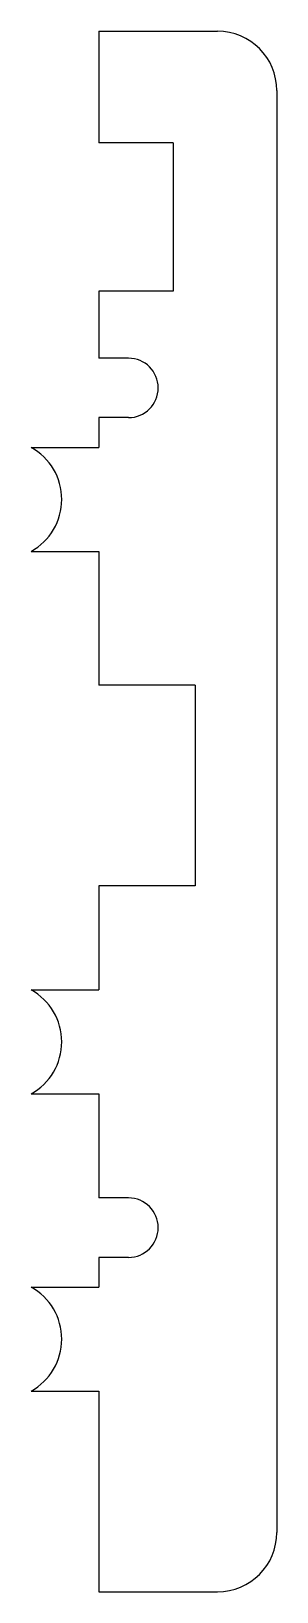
# Model space of a CAD drawing. Header units: millimetres. Extents: x 3 to 20, y -52 to 52.
import ezdxf

# ---------------------------------------------------------------- set-up
doc = ezdxf.new("R2010")
doc.units = ezdxf.units.MM
doc.layers.get('0').update_dxf_attribs({"lineweight": 25, "true_color": 0xffffff})

msp = doc.modelspace()

# ---------------------------------------------------------------- linework, layer by layer
for p, q in [((8, 52.5), (16, 52.5)), ((8, 52.5), (8, 45)), ((20, 48.5), (20, -48.5)), ((13, 45), (8, 45)), ((13, 45), (13, 35)), ((13, 35), (8, 35)), ((8, 35), (8, 30.5)), ((10, 30.5), (8, 30.5)), ((10, 26.5), (8, 26.5)), ((8, 26.5), (8, 24.5)), ((3.44, 24.5), (8, 24.5)), ((3.44, 17.5), (8, 17.5)), ((8, 17.5), (8, 8.5)), ((14.5, 8.5), (8, 8.5)), ((14.5, 8.5), (14.5, -5)), ((14.5, -5), (8, -5)), ((8, -5), (8, -12)), ((3.44, -12), (8, -12)), ((3.44, -19), (8, -19)), ((8, -19), (8, -26)), ((10, -26), (8, -26)), ((10, -30), (8, -30)), ((8, -30), (8, -32)), ((3.44, -32), (8, -32)), ((3.44, -39), (8, -39)), ((8, -39), (8, -52.5)), ((8, -52.5), (16, -52.5))]:
    msp.add_line(p, q)
for centre, radius, start, end in [((16, 48.5), 4, 0, 90), ((10, 28.5), 2, 270, 90), ((1.5, 21), 4, 298.955, 61.045), ((1.5, -15.5), 4, 298.955, 61.045), ((10, -28), 2, 270, 90), ((1.5, -35.5), 4, 298.955, 61.045), ((16, -48.5), 4, 270, 0)]:
    msp.add_arc(centre, radius, start, end)

doc.saveas('drawing.dxf')
